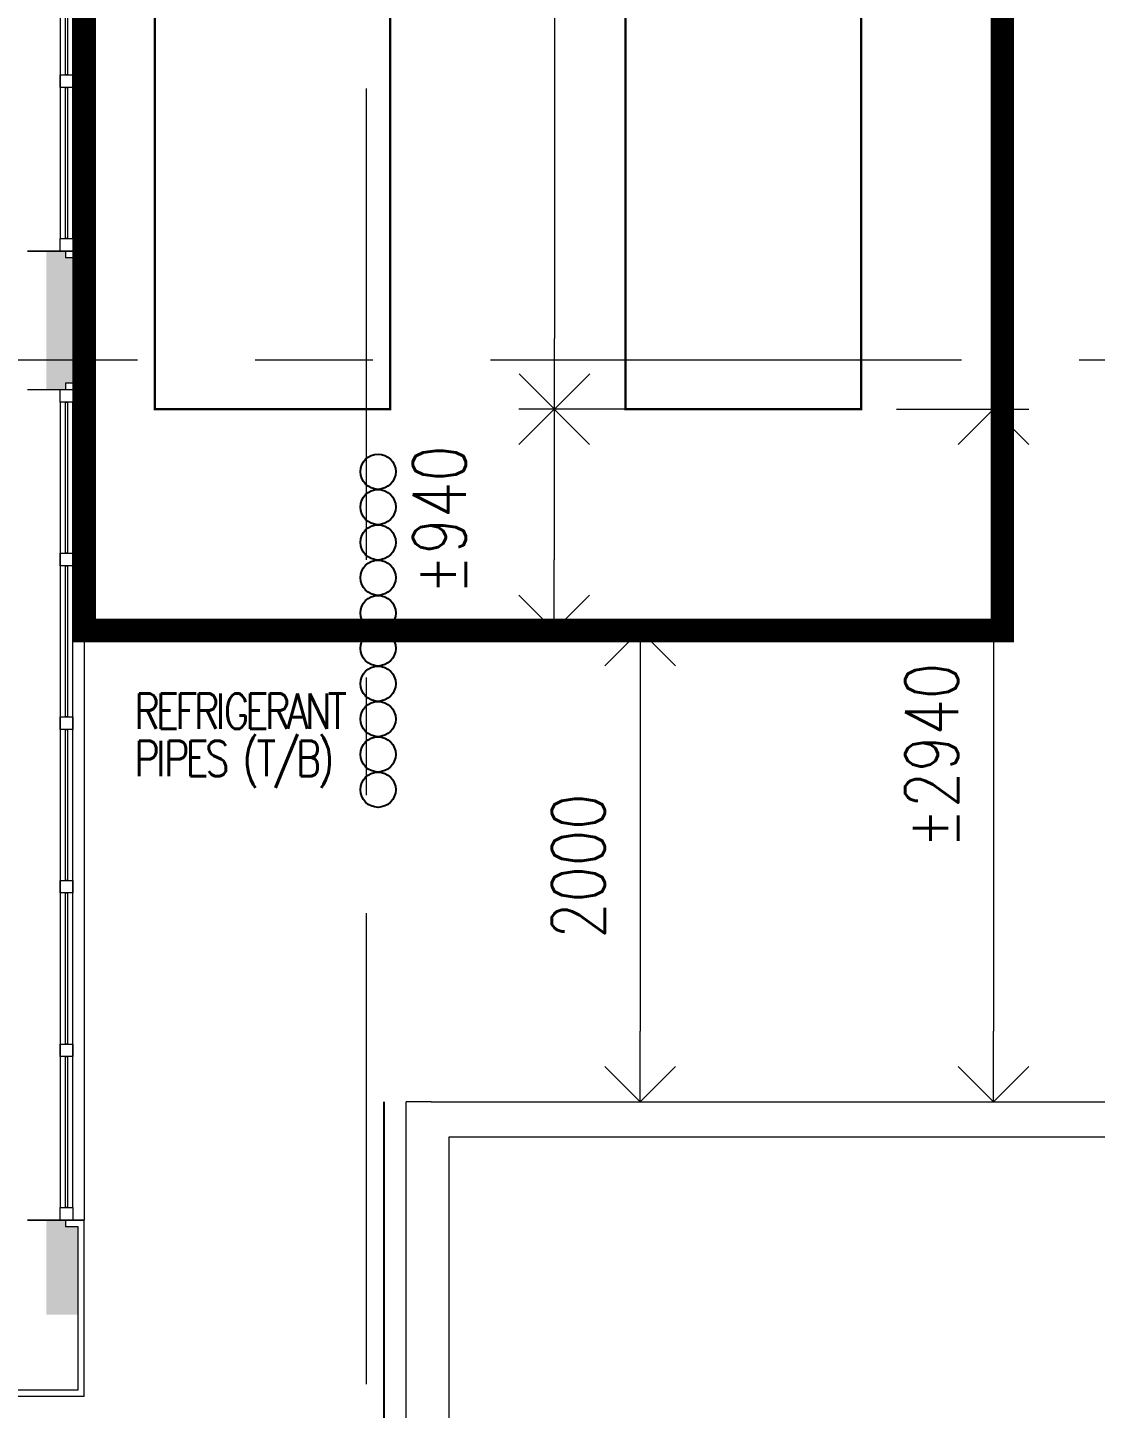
# Model space of a CAD drawing. Header units: millimetres. Extents: x -177800 to -26107, y -132450 to -18386.
# Drawn here: x -50457 to -45922, y -100804 to -94942 of the extents above; entities that cross this region are included whole.
import ezdxf
from ezdxf.lldxf.tags import DXFTag

# ---------------------------------------------------------------- set-up
doc = ezdxf.new("R2010")
doc.units = ezdxf.units.MM
doc.linetypes.add('IDA - Grid Line', pattern=[3500, 2000, -500, 500, -500])
for name, color, linetype, lineweight, true_color in [('A-_WALL----_E', 6, 'Continuous', 9, 0xff00ff), ('A-_WALL----_E-1', 6, 'Continuous', 18, 0xff00ff), ('A-_WIND----_E', 6, 'Continuous', 9, 0xff00ff), ('A-_WIND----_E-1', 1, 'Continuous', 9, 0xff0000), ('S-_ANOTGRID_E-1', 9, 'IDA - Grid Line', 9, 0x808080)]:
    doc.layers.add(name, color=color, linetype=linetype, lineweight=lineweight, true_color=true_color)
doc.layers.add('A-_WALL----_H-1', color=7, linetype='Continuous', lineweight=9)
doc.layers.add('M-ACMV TEXT', color=7, linetype='Continuous', lineweight=5)
for name, color, linetype in [('FENCE LINE', 7, 'S-FENCE'), ('M-_DWAT FHP', 1, 'Continuous'), ('M-ACMV_Plinth', 5, 'Continuous'), ('M-ACMV_Ref Pipe', 134, '500-1-RP')]:
    doc.layers.add(name, color=color, linetype=linetype)
doc.styles.add('ROMANS', font='romans.shx', dxfattribs={"width": 0.8})
doc.styles.add('TW_Romans', font='romans.shx', dxfattribs={"width": 0.8})
doc.linetypes.add('500-1-RP', pattern='A,0.75,-0.5,0.75,-0.5,0.75,-0.5,0.75,-1.7,["RP",Standard,S=1,R=0,X=-1,Y=-0.5],-1.7', length=7.9)
tags = doc.linetypes.add('S-FENCE', pattern='A,0.3,-0.1,["/",Standard,S=0.1,R=0,X=-0.05,Y=-0.05],-0.1', length=0.5).pattern_tags.tags
tags[15:16] = [DXFTag(74, 4), DXFTag(75, 0), DXFTag(340, '0'), DXFTag(46, 1.0), DXFTag(50, 0.0), DXFTag(44, 0.0), DXFTag(45, 0.0)]
tags[4:5] = [DXFTag(74, 4), DXFTag(75, 0), DXFTag(340, '0'), DXFTag(46, 1.0), DXFTag(50, 0.0), DXFTag(44, 0.0), DXFTag(45, 0.0)]
doc.dimstyles.new('TW_150_Arr', dxfattribs={"dimscale": 150, "dimtxt": 2, "dimasz": 2, "dimexe": 1, "dimexo": 1, "dimgap": 1, "dimtad": 1, "dimdec": 0, "dimtxsty": 'TW_Romans', "dimcen": 0, "dimclrd": 8, "dimclre": 8, "dimclrt": 7, "dimadec": 0, "dimazin": 2, "dimtfac": 1, "dimtdec": 0, "dimtmove": 2, "dimatfit": 3, "dimfxl": 1, "dimlwd": 13, "dimlwe": 13, "dimarcsym": 0})

# ---------------------------------------------------------------- blocks, each defined once
blk = doc.blocks.new('_Open90')
at = {"color": 0, "linetype": 'ByBlock', "lineweight": -2}
for p, q in [((-0.5, 0.5), (0, 0)), ((0, 0), (-1, 0)), ((0, 0), (-0.5, -0.5))]:
    blk.add_line(p, q, dxfattribs=at)
blk = doc.blocks.new('*D223')
at = {"layer": 'Defpoints', "color": 0, "transparency": 16777216}
for p in [(-47916.9, -91762.1), (-48218.5, -96562.1), (-46916.9, -96562.1)]:
    blk.add_point(p, dxfattribs=at)
at = {"layer": 'M-_DWAT FHP', "color": 8, "lineweight": 13, "transparency": 16777216}
for p, q in [((-48066.9, -91762.1), (-48368.5, -91762.1)), ((-48218.5, -92062.1), (-48218.5, -96262.1)), ((-47066.9, -96562.1), (-48368.5, -96562.1))]:
    blk.add_line(p, q, dxfattribs=at)
at = {"layer": 'M-_DWAT FHP', "color": 8, "lineweight": 13, "transparency": 16777216, "xscale": 300, "yscale": 300, "zscale": 300}
for p, rotation in [((-48218.5, -91762.1), 90), ((-48218.5, -96562.1), 270)]:
    blk.add_blockref('_Open90', p, dxfattribs=dict(at, rotation=rotation))
at = {"layer": 'M-_DWAT FHP', "transparency": 16777216, "insert": (-48481, -94162.1), "char_height": 225, "attachment_point": 5, "rotation": 90, "style": 'TW_Romans'}
blk.add_mtext('4800', dxfattribs=at)
blk = doc.blocks.new('*D229')
at = {"layer": 'Defpoints', "color": 0, "transparency": 16777216}
for p in [(-47916.9, -96562.1), (-48220.1, -97502.1), (-47916.9, -97502.1)]:
    blk.add_point(p, dxfattribs=at)
at = {"layer": 'M-_DWAT FHP', "color": 8, "lineweight": 13, "transparency": 16777216}
for p, q in [((-48066.9, -96562.1), (-48370.1, -96562.1)), ((-48220.1, -96862.1), (-48220.1, -97202.1)), ((-48066.9, -97502.1), (-48370.1, -97502.1))]:
    blk.add_line(p, q, dxfattribs=at)
at = {"layer": 'M-_DWAT FHP', "color": 8, "lineweight": 13, "transparency": 16777216, "xscale": 300, "yscale": 300, "zscale": 300}
for p, rotation in [((-48220.1, -96562.1), 90), ((-48220.1, -97502.1), 270)]:
    blk.add_blockref('_Open90', p, dxfattribs=dict(at, rotation=rotation))
at = {"layer": 'M-_DWAT FHP', "transparency": 16777216, "insert": (-48707.6, -97032.1), "char_height": 225, "attachment_point": 5, "rotation": 90, "style": 'TW_Romans'}
blk.add_mtext('%%P940', dxfattribs=at)
blk = doc.blocks.new('IDA - Fixed - 5 Panels - 3300L X 600H - B2-AW05-4015006-BLK 2 LOWER ROOF PLAN')
at = {"layer": 'A-_WIND----_E'}
for p, q in [((-1650, -25), (-1650, 25)), ((-1650, 25), (-1600, 25)), ((-1600, 25), (-1600, -25)), ((1600, 25), (-1600, 25)), ((-1600, 25), (-1600, -25)), ((-1600, -4), (-1600, 4)), ((-1600, 4), (-1000, 4)), ((-1000, -25), (-1000, 25)), ((-1000, 25), (-950, 25)), ((-1000, 4), (-1000, -4)), ((-950, 25), (-950, -25)), ((-950, -4), (-950, 4)), ((-950, 4), (-350, 4)), ((-350, -25), (-350, 25)), ((-350, 25), (-300, 25)), ((-350, 4), (-350, -4)), ((-300, 25), (-300, -25)), ((-300, -4), (-300, 4)), ((-300, 4), (300, 4)), ((300, -25), (300, 25)), ((300, 25), (350, 25)), ((300, 4), (300, -4)), ((350, 25), (350, -25)), ((350, -4), (350, 4)), ((350, 4), (950, 4)), ((950, -25), (950, 25)), ((950, 25), (1000, 25)), ((950, 4), (950, -4)), ((1000, 25), (1000, -25)), ((1000, -4), (1000, 4)), ((1000, 4), (1600, 4)), ((1600, -25), (1600, 25)), ((1600, 25), (1650, 25)), ((1600, -25), (1600, 25)), ((1600, 4), (1600, -4)), ((1650, 25), (1650, -25)), ((-1600, -25), (-1650, -25)), ((-1000, -4), (-1600, -4)), ((-1600, -25), (1600, -25)), ((-950, -25), (-1000, -25)), ((-350, -4), (-950, -4)), ((-300, -25), (-350, -25)), ((300, -4), (-300, -4)), ((350, -25), (300, -25)), ((950, -4), (350, -4)), ((1000, -25), (950, -25)), ((1600, -4), (1000, -4)), ((1650, -25), (1600, -25))]:
    blk.add_line(p, q, dxfattribs=at)

msp = doc.modelspace()

# ---------------------------------------------------------------- hatches: boundary and pattern name
at = {"layer": 'A-_WALL----_H-1'}
h = msp.add_hatch(dxfattribs=at)
h.set_pattern_fill('FP_2', color=256, scale=1.06855, style=0, pattern_type=2)
h.set_pattern_definition([(0, (84948.02, 3005.8), (1085.647, 271.41175), [89.566, -724.6694, 89.566, -724.6694, -4342.588]), (0, (84948.02, 3005.8), (1085.647, 271.41175), [-1628.4705, 89.566, -1538.9046, 89.566, -724.6694, -1899.8823]), (0, (84948.02, 3005.8), (1085.647, 271.41175), [-4071.1763, 89.566, -453.2576, 89.566, -1267.493]), (120, (85355.14, 3141.5), (-777.873, 804.492), [89.566, -724.6694, 89.566, -724.6694, -4342.588]), (120, (85355.14, 3141.5), (-777.873, 804.492), [-1628.4705, 89.566, -1538.9046, 89.566, -724.6694, -1899.8823]), (120, (85355.14, 3141.5), (-777.873, 804.492), [-4071.1763, 89.566, -453.2576, 89.566, -1267.493]), (240, (85490.85, 3684.34), (-307.77403, -1075.90377), [89.566, -724.6694, 89.566, -724.6694, -4342.588]), (240, (85490.85, 3684.34), (-307.77403, -1075.90377), [-1628.4705, 89.566, -1538.9046, 89.566, -724.6694, -1899.8823]), (240, (85490.85, 3684.34), (-307.77403, -1075.90377), [-4071.1763, 89.566, -453.2576, 89.566, -1267.493])])
h.paths.add_polyline_path([(-50376.8, -100405.7), (-50243.2, -100405.7), (-50243.2, -100031.7), (-50296.6, -100031.7), (-50296.6, -100005), (-50376.8, -100005), (-50376.8, -100272.1)])
h.paths.add_polyline_path([(-50296.6, -96478.8), (-50296.6, -96452), (-50243.2, -96452), (-50243.2, -95917.8), (-50296.6, -95917.8), (-50296.6, -95891.1), (-50376.8, -95891.1), (-50376.8, -96478.8)])
h.paths.add_polyline_path([(-50376.8, -92364.8), (-50296.6, -92364.8), (-50296.6, -92338.1), (-50243.2, -92338.1), (-50243.2, -92071), (-50296.6, -92071), (-50296.6, -92044.3), (-50376.8, -92044.3)])
h.paths.add_polyline_path([(-50296.6, -88518.1), (-50296.6, -88491.3), (-50243.2, -88491.3), (-50243.2, -88144.1), (-50296.6, -88144.1), (-50296.6, -88117.3), (-50376.8, -88117.3), (-50376.8, -88518.1)])
h.paths.add_polyline_path([(-50296.6, -86674.8), (-50296.6, -86648.1), (-50243.2, -86648.1), (-50243.2, -86461.1), (-50296.6, -86461.1), (-50296.6, -86434.4), (-50376.8, -86434.4), (-50376.8, -86674.8)])
h.paths.add_polyline_path([(-50376.8, -84991.8), (-50296.6, -84991.8), (-50296.6, -84965.1), (-50243.2, -84965.1), (-50243.2, -84163.7), (-50296.6, -84163.7), (-50296.6, -84137), (-50376.8, -84137)])
h.paths.add_polyline_path([(-50376.8, -82694.5), (-50296.6, -82694.5), (-50296.6, -82667.7), (-50243.2, -82667.7), (-50243.2, -82240.3), (-50296.6, -82240.3), (-50296.6, -82213.6), (-50376.8, -82213.6), (-50376.8, -82641)])
h.paths.add_polyline_path([(-50296.6, -77298.3), (-50296.6, -77271.6), (-50243.2, -77271.6), (-50243.2, -76470.2), (-50296.6, -76470.2), (-50296.6, -76443.4), (-50376.8, -76443.4), (-50376.8, -77298.3)])
h.paths.add_polyline_path([(-50296.6, -75000.9), (-50296.6, -74974.2), (-50243.2, -74974.2), (-50243.2, -74707), (-50296.6, -74707), (-50296.6, -74680.3), (-50376.8, -74680.3), (-50376.8, -75000.9)])
h.paths.add_polyline_path([(-50296.6, -73237.8), (-50296.6, -73211.1), (-50243.2, -73211.1), (-50243.2, -72436.4), (-50296.6, -72436.4), (-50296.6, -72409.7), (-50376.8, -72409.7), (-50376.8, -73237.8)])
h.paths.add_polyline_path([(-50376.8, -67494.3), (-50296.6, -67494.3), (-50296.6, -67467.6), (-50243.2, -67467.6), (-50243.2, -66773.1), (-50296.6, -66773.1), (-50296.6, -66746.3), (-50376.8, -66746.3)])
h.paths.add_polyline_path([(-50376.8, -61831), (-50296.6, -61831), (-50296.6, -61804.3), (-50243.2, -61804.3), (-50243.2, -51254), (-50376.8, -51254), (-50376.8, -61278.5)])

# ---------------------------------------------------------------- linework, layer by layer
at = {"layer": 'A-_WALL----_E'}
for p, q in [((-50216.5, -92364.8), (-50216.5, -95891.1)), ((-50216.5, -95891.1), (-50456.9, -95891.1)), ((-50296.6, -95891.1), (-50296.6, -95917.8)), ((-50296.6, -95917.8), (-50243.2, -95917.8)), ((-50243.2, -95917.8), (-50243.2, -96452)), ((-50456.9, -96478.8), (-50216.5, -96478.8)), ((-50296.6, -96452), (-50296.6, -96478.8)), ((-50243.2, -96452), (-50296.6, -96452)), ((-50216.5, -96478.8), (-50216.5, -100005)), ((-48743.5, -99502.4), (-48848.5, -99502.4)), ((-48848.5, -118077.4), (-48848.5, -99502.4)), ((-48743.5, -99502.4), (-44868.5, -99502.4)), ((-48668.5, -99652.4), (-48668.5, -118227.4)), ((-44868.5, -99652.4), (-48668.5, -99652.4)), ((-50216.5, -100005), (-50456.9, -100005)), ((-50296.6, -100005), (-50296.6, -100031.7)), ((-50296.6, -100031.7), (-50243.2, -100031.7)), ((-50243.2, -100031.7), (-50243.2, -100726.2)), ((-50243.2, -100726.2), (-50799.3, -100726.2))]:
    msp.add_line(p, q, dxfattribs=at)
at = {"layer": 'A-_WALL----_E-1'}
for p, q in [((-50456.9, -95891.1), (-50216.5, -95891.1)), ((-50216.5, -95891.1), (-50216.5, -96478.8)), ((-50456.9, -96478.8), (-50216.5, -96478.8)), ((-50456.9, -100005), (-50216.5, -100005)), ((-50216.5, -100753), (-50216.5, -100005)), ((-50216.5, -100753), (-62220.5, -100753))]:
    msp.add_line(p, q, dxfattribs=at)
at = {"layer": 'FENCE LINE', "color": 5, "ltscale": 2500, "const_width": 100}
msp.add_lwpolyline([(-46316.9, -91162.1), (-50216.9, -91162.1), (-50216.9, -97502.1), (-46316.9, -97502.1)], close=True, dxfattribs=at)
at = {"layer": 'M-_DWAT FHP', "color": 8, "lineweight": 13}
for p, q in [((-46766.9, -96562.1), (-46204.8, -96562.1)), ((-46354.8, -96862.1), (-46354.8, -99202.4)), ((-46466.9, -97502.1), (-48005.4, -97502.1)), ((-47855.4, -97802.1), (-47855.4, -99202.4)), ((-48743.5, -99502.4), (-47705.4, -99502.4)), ((-46766.9, -99502.4), (-46204.8, -99502.4)), ((-48943.5, -99652.4), (-48943.5, -102079.7))]:
    msp.add_line(p, q, dxfattribs=at)
at = {"layer": 'M-_DWAT FHP'}
msp.add_line((-48943.5, -99502.4), (-48943.5, -118027.4), dxfattribs=at)
at = {"layer": 'M-ACMV_Plinth', "color": 7, "const_width": 10}
for points in [[(-49916.9, -96562.1), (-49916.9, -91762.1), (-48916.9, -91762.1), (-48916.9, -96562.1)], [(-47916.9, -96562.1), (-47916.9, -91762.1), (-46916.9, -91762.1), (-46916.9, -96562.1)]]:
    msp.add_lwpolyline(points, close=True, dxfattribs=at)
at = {"layer": 'M-ACMV_Ref Pipe', "color": 6, "linetype": 'Continuous'}
for centre in [(-48968.5, -96827.4), (-48968.5, -96977.4), (-48968.5, -97127.4), (-48968.5, -97277.4), (-48968.5, -97427.4), (-48968.5, -97577.4), (-48968.5, -97727.4), (-48968.5, -97877.4), (-48968.5, -98027.4), (-48968.5, -98177.4)]:
    msp.add_circle(centre, 75, dxfattribs=at)
at = {"layer": 'S-_ANOTGRID_E-1'}
for p, q in [((-49018.5, -35701.2), (-49018.5, -122559.3)), ((-65990.6, -96352.4), (-26107.5, -96352.4))]:
    msp.add_line(p, q, dxfattribs=at)

# ---------------------------------------------------------------- block references
at = {"layer": 'A-_WIND----_E-1', "xscale": 1.068550212804472, "yscale": 1.068550212804472, "zscale": 1.068550212804472, "rotation": 90}
for p in [(-50292, -94127.9), (-50292, -98241.9)]:
    msp.add_blockref('IDA - Fixed - 5 Panels - 3300L X 600H - B2-AW05-4015006-BLK 2 LOWER ROOF PLAN', p, dxfattribs=at)
at = {"layer": 'M-_DWAT FHP', "color": 8, "lineweight": 13, "xscale": 300, "yscale": 300, "zscale": 300}
for p, rotation in [((-46354.8, -96562.1), 90), ((-47855.4, -97502.1), 90), ((-47855.4, -99502.4), 270), ((-46354.8, -99502.4), 270)]:
    msp.add_blockref('_Open90', p, dxfattribs=dict(at, rotation=rotation))

# ---------------------------------------------------------------- texts
at = {"layer": 'M-_DWAT FHP', "char_height": 225, "attachment_point": 5, "rotation": 90, "style": 'TW_Romans'}
for s, insert in [('%%P2940', (-46617.3, -98032.2)), ('2000', (-48117.9, -98502.2))]:
    msp.add_mtext(s, dxfattribs=dict(at, insert=insert))
at = {"layer": 'M-ACMV TEXT', "insert": (-50003.9, -98169.8), "char_height": 150, "width": 1208.476, "attachment_point": 7, "line_spacing_factor": 0.8, "style": 'ROMANS'}
msp.add_mtext('{\\T0.8;REFRIGERANT PIPES (T/B)}', dxfattribs=at)

# ---------------------------------------------------------------- dimensions: what is measured, and where the dimension line sits
at = {"layer": 'M-_DWAT FHP'}
dim = msp.add_linear_dim(base=(-48218.5, -96562.1), p1=(-47916.9, -91762.1), p2=(-46916.9, -96562.1), angle=90, dimstyle='TW_150_Arr', override={"dimtxt": 1.5, "dimblk1": 'Open90', "dimblk2": 'Open90', "dimsah": 1, "dimclrt": 256}, dxfattribs=at)
dim.commit()
dim.dimension.update_dxf_attribs({"geometry": '*D223', "text_midpoint": (-48481, -94162.1)})
dim = msp.add_linear_dim(base=(-48220.1, -97502.1), p1=(-47916.9, -96562.1), p2=(-47916.9, -97502.1), angle=90, text='%%P<>', dimstyle='TW_150_Arr', override={"dimtxt": 1.5, "dimblk1": 'Open90', "dimblk2": 'Open90', "dimsah": 1, "dimclrt": 256}, dxfattribs=at)
dim.commit()
dim.dimension.update_dxf_attribs({"geometry": '*D229', "text_midpoint": (-48707.6, -97032.1)})

doc.saveas('drawing.dxf')
